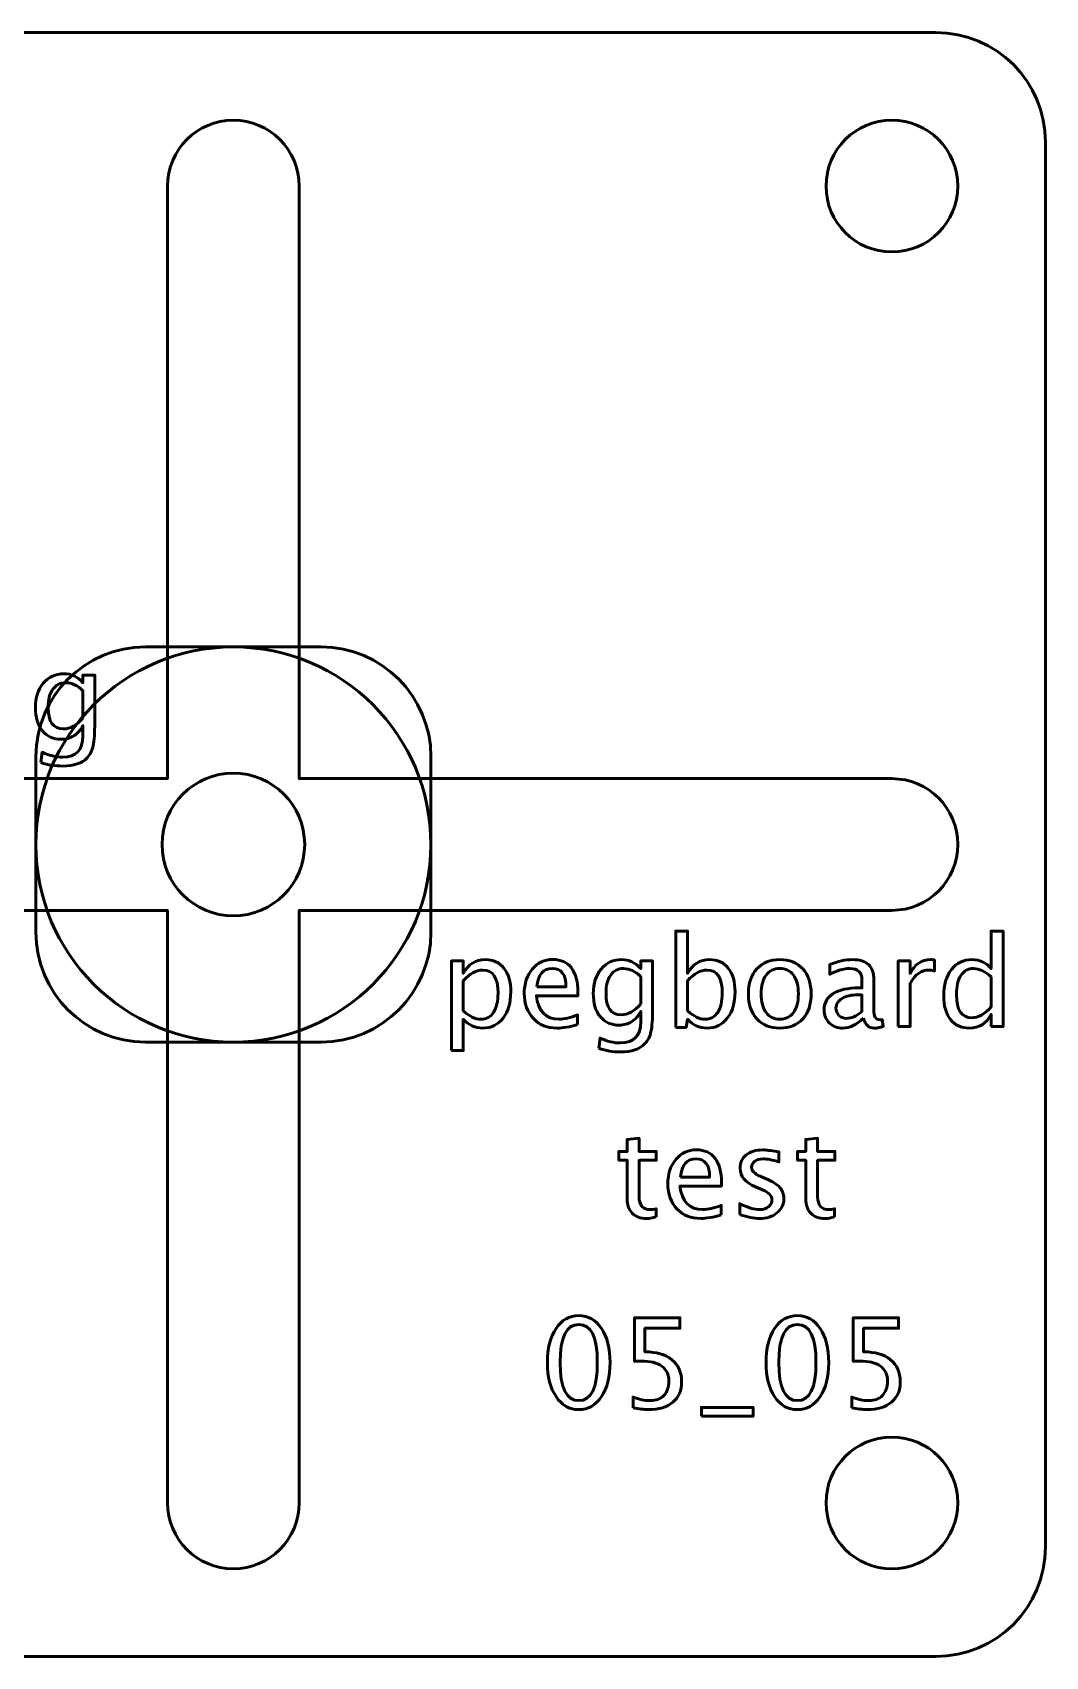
# Model space of a CAD drawing. Header units: centimetres. Extents: x -3.7 to 3.7, y -3.7 to 3.7.
# Drawn here: x -0.92 to 3.7, y -3.7 to 3.7 of the extents above; entities that cross this region are included whole.
import ezdxf

# ---------------------------------------------------------------- set-up
doc = ezdxf.new("R2010")
doc.units = ezdxf.units.CM
doc.header["$MEASUREMENT"] = 0
doc.layers.add('Layer 1', color=7, linetype='Continuous')

msp = doc.modelspace()

# ---------------------------------------------------------------- linework, layer by layer
at = {"layer": 'Layer 1', "lineweight": 53}
for centre in [(3.00001, 2.99999), (3.00001, -3.00001)]:
    msp.add_ellipse(centre, major_axis=(0, 0.30001), ratio=1, dxfattribs=at)
at = {"layer": 'Layer 1', "color": 4, "lineweight": 53}
for centre, major_axis in [((0.00003, -0.00001), (0, 0.90001)), ((0.00003, -0.00001), (0, 0.90001)), ((0.00002, 0), (0, 0.325))]:
    msp.add_ellipse(centre, major_axis=major_axis, ratio=1, dxfattribs=at)
at = {"layer": 'Layer 1', "lineweight": 53}
for points, knots in [([(-3.7, -3.2), (-3.7, -3.2), (-3.7, 3.2), (-3.7, 3.2), (-3.7, 3.2), (-3.7, 3.47614), (-3.47614, 3.7), (-3.2, 3.7), (-3.2, 3.7), (-3.2, 3.7), (3.2, 3.7), (3.2, 3.7), (3.2, 3.7), (3.47614, 3.7), (3.7, 3.47614), (3.7, 3.2), (3.7, 3.2), (3.7, 3.2), (3.7, -3.2), (3.7, -3.2), (3.7, -3.2), (3.7, -3.47614), (3.47614, -3.7), (3.2, -3.7), (3.2, -3.7), (3.2, -3.7), (-3.2, -3.7), (-3.2, -3.7), (-3.2, -3.7), (-3.47614, -3.7), (-3.7, -3.47614), (-3.7, -3.2)], [0, 0, 0, 0, 0.1111111, 0.1111111, 0.1111111, 0.1111111, 0.2222222, 0.2222222, 0.2222222, 0.2222222, 0.3333333, 0.3333333, 0.3333333, 0.3333333, 0.4444444, 0.4444444, 0.4444444, 0.4444444, 0.5555556, 0.5555556, 0.5555556, 0.5555556, 0.6666667, 0.6666667, 0.6666667, 0.6666667, 0.7777778, 0.7777778, 0.7777778, 0.7777778, 1, 1, 1, 1]), ([(-0.3, -3), (-0.3, -3), (-0.3, -0.3), (-0.3, -0.3), (-0.3, -0.3), (-0.3, -0.3), (-3, -0.3), (-3, -0.3), (-3, -0.3), (-3.16569, -0.3), (-3.3, -0.16569), (-3.3, 0), (-3.3, 0), (-3.3, 0.16569), (-3.16569, 0.3), (-3, 0.3), (-3, 0.3), (-3, 0.3), (-0.3, 0.3), (-0.3, 0.3), (-0.3, 0.3), (-0.3, 0.3), (-0.3, 3), (-0.3, 3), (-0.3, 3), (-0.3, 3.16569), (-0.16569, 3.3), (0, 3.3), (0, 3.3), (0.16569, 3.3), (0.3, 3.16569), (0.3, 3), (0.3, 3), (0.3, 3), (0.3, 0.3), (0.3, 0.3), (0.3, 0.3), (0.3, 0.3), (3, 0.3), (3, 0.3), (3, 0.3), (3.16569, 0.3), (3.3, 0.16569), (3.3, 0), (3.3, 0), (3.3, -0.16569), (3.16569, -0.3), (3, -0.3), (3, -0.3), (3, -0.3), (0.3, -0.3), (0.3, -0.3), (0.3, -0.3), (0.3, -0.3), (0.3, -3), (0.3, -3), (0.3, -3), (0.3, -3.16569), (0.16569, -3.3), (0, -3.3), (0, -3.3), (-0.16569, -3.3), (-0.3, -3.16569), (-0.3, -3)], [0, 0, 0, 0, 0.0588235, 0.0588235, 0.0588235, 0.0588235, 0.1176471, 0.1176471, 0.1176471, 0.1176471, 0.1764706, 0.1764706, 0.1764706, 0.1764706, 0.2352941, 0.2352941, 0.2352941, 0.2352941, 0.2941176, 0.2941176, 0.2941176, 0.2941176, 0.3529412, 0.3529412, 0.3529412, 0.3529412, 0.4117647, 0.4117647, 0.4117647, 0.4117647, 0.4705882, 0.4705882, 0.4705882, 0.4705882, 0.5294118, 0.5294118, 0.5294118, 0.5294118, 0.5882353, 0.5882353, 0.5882353, 0.5882353, 0.6470588, 0.6470588, 0.6470588, 0.6470588, 0.7058824, 0.7058824, 0.7058824, 0.7058824, 0.7647059, 0.7647059, 0.7647059, 0.7647059, 0.8235294, 0.8235294, 0.8235294, 0.8235294, 0.8823529, 0.8823529, 0.8823529, 0.8823529, 1, 1, 1, 1]), ([(-0.9, -0.4), (-0.9, -0.4), (-0.9, 0.4), (-0.9, 0.4), (-0.9, 0.4), (-0.9, 0.67614), (-0.67614, 0.9), (-0.4, 0.9), (-0.4, 0.9), (-0.4, 0.9), (0.4, 0.9), (0.4, 0.9), (0.4, 0.9), (0.67614, 0.9), (0.9, 0.67614), (0.9, 0.4), (0.9, 0.4), (0.9, 0.4), (0.9, -0.4), (0.9, -0.4), (0.9, -0.4), (0.9, -0.67614), (0.67614, -0.9), (0.4, -0.9), (0.4, -0.9), (0.4, -0.9), (-0.4, -0.9), (-0.4, -0.9), (-0.4, -0.9), (-0.67614, -0.9), (-0.9, -0.67614), (-0.9, -0.4)], [0, 0, 0, 0, 0.1111111, 0.1111111, 0.1111111, 0.1111111, 0.2222222, 0.2222222, 0.2222222, 0.2222222, 0.3333333, 0.3333333, 0.3333333, 0.3333333, 0.4444444, 0.4444444, 0.4444444, 0.4444444, 0.5555556, 0.5555556, 0.5555556, 0.5555556, 0.6666667, 0.6666667, 0.6666667, 0.6666667, 0.7777778, 0.7777778, 0.7777778, 0.7777778, 1, 1, 1, 1])]:
    msp.add_open_spline(points, degree=3, knots=knots, dxfattribs=at)
at = {"layer": 'Layer 1', "color": 5, "lineweight": 53}
for points, knots in [([(-0.87699, 0.37329), (-0.87699, 0.37329), (-0.8706, 0.42014), (-0.8706, 0.42014), (-0.8706, 0.42014), (-0.83918, 0.40546), (-0.80804, 0.39812), (-0.77728, 0.39812), (-0.77728, 0.39812), (-0.71622, 0.39812), (-0.68565, 0.43049), (-0.68565, 0.49511), (-0.68565, 0.49511), (-0.68565, 0.49511), (-0.68565, 0.54215), (-0.68565, 0.54215), (-0.68565, 0.54215), (-0.69506, 0.5223), (-0.70842, 0.50697), (-0.72582, 0.49596), (-0.72582, 0.49596), (-0.74322, 0.48495), (-0.7626, 0.4794), (-0.78396, 0.4794), (-0.78396, 0.4794), (-0.82017, 0.4794), (-0.84887, 0.49239), (-0.87003, 0.51835), (-0.87003, 0.51835), (-0.8912, 0.54431), (-0.90183, 0.5795), (-0.90183, 0.6239), (-0.90183, 0.6239), (-0.90183, 0.66934), (-0.88979, 0.7064), (-0.86571, 0.73509), (-0.86571, 0.73509), (-0.84153, 0.76369), (-0.81039, 0.77799), (-0.7721, 0.77799), (-0.7721, 0.77799), (-0.73861, 0.77799), (-0.70973, 0.76445), (-0.68565, 0.73726), (-0.68565, 0.73726), (-0.68565, 0.73726), (-0.68565, 0.77178), (-0.68565, 0.77178), (-0.68565, 0.77178), (-0.68565, 0.77178), (-0.63146, 0.77178), (-0.63146, 0.77178), (-0.63146, 0.77178), (-0.63146, 0.77178), (-0.63146, 0.55429), (-0.63146, 0.55429), (-0.63146, 0.55429), (-0.63146, 0.50753), (-0.63391, 0.47291), (-0.6388, 0.45043), (-0.6388, 0.45043), (-0.6436, 0.42795), (-0.65282, 0.40951), (-0.66618, 0.39521), (-0.66618, 0.39521), (-0.68988, 0.37009), (-0.72695, 0.35748), (-0.77728, 0.35748), (-0.77728, 0.35748), (-0.8118, 0.35748), (-0.84501, 0.36275), (-0.87699, 0.37329)], [0, 0, 0, 0, 0.0526316, 0.0526316, 0.0526316, 0.0526316, 0.1052632, 0.1052632, 0.1052632, 0.1052632, 0.1578947, 0.1578947, 0.1578947, 0.1578947, 0.2105263, 0.2105263, 0.2105263, 0.2105263, 0.2631579, 0.2631579, 0.2631579, 0.2631579, 0.3157895, 0.3157895, 0.3157895, 0.3157895, 0.3684211, 0.3684211, 0.3684211, 0.3684211, 0.4210526, 0.4210526, 0.4210526, 0.4210526, 0.4736842, 0.4736842, 0.4736842, 0.4736842, 0.5263158, 0.5263158, 0.5263158, 0.5263158, 0.5789474, 0.5789474, 0.5789474, 0.5789474, 0.6315789, 0.6315789, 0.6315789, 0.6315789, 0.6842105, 0.6842105, 0.6842105, 0.6842105, 0.7368421, 0.7368421, 0.7368421, 0.7368421, 0.7894737, 0.7894737, 0.7894737, 0.7894737, 0.8421053, 0.8421053, 0.8421053, 0.8421053, 0.8947368, 0.8947368, 0.8947368, 0.8947368, 1, 1, 1, 1]), ([(-0.68565, 0.57611), (-0.68565, 0.57611), (-0.68565, 0.70019), (-0.68565, 0.70019), (-0.68565, 0.70019), (-0.70954, 0.72493), (-0.7356, 0.73735), (-0.76373, 0.73735), (-0.76373, 0.73735), (-0.78875, 0.73735), (-0.80832, 0.72738), (-0.82243, 0.70734), (-0.82243, 0.70734), (-0.83664, 0.6874), (-0.84369, 0.65965), (-0.84369, 0.62428), (-0.84369, 0.62428), (-0.84369, 0.55927), (-0.82064, 0.52682), (-0.77445, 0.52682), (-0.77445, 0.52682), (-0.74303, 0.52682), (-0.7134, 0.54328), (-0.68565, 0.57611)], [0, 0, 0, 0, 0.1428571, 0.1428571, 0.1428571, 0.1428571, 0.2857143, 0.2857143, 0.2857143, 0.2857143, 0.4285714, 0.4285714, 0.4285714, 0.4285714, 0.5714286, 0.5714286, 0.5714286, 0.5714286, 0.7142857, 0.7142857, 0.7142857, 0.7142857, 1, 1, 1, 1]), ([(2.0152, -0.83331), (2.0152, -0.83331), (2.0152, -0.39474), (2.0152, -0.39474), (2.0152, -0.39474), (2.0152, -0.39474), (2.06938, -0.39474), (2.06938, -0.39474), (2.06938, -0.39474), (2.06938, -0.39474), (2.06938, -0.5873), (2.06938, -0.5873), (2.06938, -0.5873), (2.09158, -0.54544), (2.12498, -0.52456), (2.16948, -0.52456), (2.16948, -0.52456), (2.20551, -0.52456), (2.23382, -0.53763), (2.25452, -0.56388), (2.25452, -0.56388), (2.27521, -0.59013), (2.28556, -0.62597), (2.28556, -0.67141), (2.28556, -0.67141), (2.28556, -0.72089), (2.2738, -0.76087), (2.25038, -0.79116), (2.25038, -0.79116), (2.22696, -0.82155), (2.1961, -0.83669), (2.15791, -0.83669), (2.15791, -0.83669), (2.12244, -0.83669), (2.0929, -0.82315), (2.06938, -0.79596), (2.06938, -0.79596), (2.06938, -0.79596), (2.0628, -0.83331), (2.0628, -0.83331), (2.0628, -0.83331), (2.0628, -0.83331), (2.0152, -0.83331), (2.0152, -0.83331)], [0, 0, 0, 0, 0.0833333, 0.0833333, 0.0833333, 0.0833333, 0.1666667, 0.1666667, 0.1666667, 0.1666667, 0.25, 0.25, 0.25, 0.25, 0.3333333, 0.3333333, 0.3333333, 0.3333333, 0.4166667, 0.4166667, 0.4166667, 0.4166667, 0.5, 0.5, 0.5, 0.5, 0.5833333, 0.5833333, 0.5833333, 0.5833333, 0.6666667, 0.6666667, 0.6666667, 0.6666667, 0.75, 0.75, 0.75, 0.75, 0.8333333, 0.8333333, 0.8333333, 0.8333333, 1, 1, 1, 1]), ([(3.45225, -0.82992), (3.45225, -0.82992), (3.45225, -0.77376), (3.45225, -0.77376), (3.45225, -0.77376), (3.43014, -0.81571), (3.39684, -0.83669), (3.35234, -0.83669), (3.35234, -0.83669), (3.31622, -0.83669), (3.28781, -0.82362), (3.26711, -0.79737), (3.26711, -0.79737), (3.24642, -0.77112), (3.23607, -0.73528), (3.23607, -0.68984), (3.23607, -0.68984), (3.23607, -0.64017), (3.24783, -0.60019), (3.27125, -0.5699), (3.27125, -0.5699), (3.29477, -0.5397), (3.32563, -0.52456), (3.36392, -0.52456), (3.36392, -0.52456), (3.39938, -0.52456), (3.42892, -0.5381), (3.45225, -0.56529), (3.45225, -0.56529), (3.45225, -0.56529), (3.45225, -0.39474), (3.45225, -0.39474), (3.45225, -0.39474), (3.45225, -0.39474), (3.50644, -0.39474), (3.50644, -0.39474), (3.50644, -0.39474), (3.50644, -0.39474), (3.50644, -0.82992), (3.50644, -0.82992), (3.50644, -0.82992), (3.50644, -0.82992), (3.45225, -0.82992), (3.45225, -0.82992)], [0, 0, 0, 0, 0.0833333, 0.0833333, 0.0833333, 0.0833333, 0.1666667, 0.1666667, 0.1666667, 0.1666667, 0.25, 0.25, 0.25, 0.25, 0.3333333, 0.3333333, 0.3333333, 0.3333333, 0.4166667, 0.4166667, 0.4166667, 0.4166667, 0.5, 0.5, 0.5, 0.5, 0.5833333, 0.5833333, 0.5833333, 0.5833333, 0.6666667, 0.6666667, 0.6666667, 0.6666667, 0.75, 0.75, 0.75, 0.75, 0.8333333, 0.8333333, 0.8333333, 0.8333333, 1, 1, 1, 1]), ([(0.99356, -0.93886), (0.99356, -0.93886), (0.99356, -0.53077), (0.99356, -0.53077), (0.99356, -0.53077), (0.99356, -0.53077), (1.04774, -0.53077), (1.04774, -0.53077), (1.04774, -0.53077), (1.04774, -0.53077), (1.04774, -0.5873), (1.04774, -0.5873), (1.04774, -0.5873), (1.06994, -0.54544), (1.10334, -0.52456), (1.14784, -0.52456), (1.14784, -0.52456), (1.18387, -0.52456), (1.21218, -0.53763), (1.23288, -0.56388), (1.23288, -0.56388), (1.25357, -0.59013), (1.26392, -0.62597), (1.26392, -0.67141), (1.26392, -0.67141), (1.26392, -0.72089), (1.25216, -0.76087), (1.22874, -0.79116), (1.22874, -0.79116), (1.20532, -0.82155), (1.17446, -0.83669), (1.13627, -0.83669), (1.13627, -0.83669), (1.1008, -0.83669), (1.07126, -0.82315), (1.04774, -0.79596), (1.04774, -0.79596), (1.04774, -0.79596), (1.04774, -0.93886), (1.04774, -0.93886), (1.04774, -0.93886), (1.04774, -0.93886), (0.99356, -0.93886), (0.99356, -0.93886)], [0, 0, 0, 0, 0.0833333, 0.0833333, 0.0833333, 0.0833333, 0.1666667, 0.1666667, 0.1666667, 0.1666667, 0.25, 0.25, 0.25, 0.25, 0.3333333, 0.3333333, 0.3333333, 0.3333333, 0.4166667, 0.4166667, 0.4166667, 0.4166667, 0.5, 0.5, 0.5, 0.5, 0.5833333, 0.5833333, 0.5833333, 0.5833333, 0.6666667, 0.6666667, 0.6666667, 0.6666667, 0.75, 0.75, 0.75, 0.75, 0.8333333, 0.8333333, 0.8333333, 0.8333333, 1, 1, 1, 1]), ([(1.04774, -0.75861), (1.07568, -0.78354), (1.10231, -0.79605), (1.12761, -0.79605), (1.12761, -0.79605), (1.15254, -0.79605), (1.17183, -0.78561), (1.18537, -0.76482), (1.18537, -0.76482), (1.19901, -0.74403), (1.20579, -0.71477), (1.20579, -0.67696), (1.20579, -0.67696), (1.20579, -0.60697), (1.18264, -0.57197), (1.13636, -0.57197), (1.13636, -0.57197), (1.10607, -0.57197), (1.07653, -0.58834), (1.04774, -0.62117), (1.04774, -0.62117), (1.04774, -0.62117), (1.04774, -0.75861), (1.04774, -0.75861)], [0, 0, 0, 0, 0.1428571, 0.1428571, 0.1428571, 0.1428571, 0.2857143, 0.2857143, 0.2857143, 0.2857143, 0.4285714, 0.4285714, 0.4285714, 0.4285714, 0.5714286, 0.5714286, 0.5714286, 0.5714286, 0.7142857, 0.7142857, 0.7142857, 0.7142857, 1, 1, 1, 1]), ([(1.56834, -0.82032), (1.53194, -0.83124), (1.5008, -0.83669), (1.47483, -0.83669), (1.47483, -0.83669), (1.43053, -0.83669), (1.3945, -0.82202), (1.36674, -0.79276), (1.36674, -0.79276), (1.33899, -0.7635), (1.32507, -0.72559), (1.32507, -0.67893), (1.32507, -0.67893), (1.32507, -0.63368), (1.3373, -0.59652), (1.36185, -0.56746), (1.36185, -0.56746), (1.38641, -0.53848), (1.41783, -0.52399), (1.45611, -0.52399), (1.45611, -0.52399), (1.49233, -0.52399), (1.52037, -0.53688), (1.54012, -0.56266), (1.54012, -0.56266), (1.55988, -0.58843), (1.56975, -0.62493), (1.56975, -0.67225), (1.56975, -0.67225), (1.56975, -0.67225), (1.56947, -0.68881), (1.56947, -0.68881), (1.56947, -0.68881), (1.56947, -0.68881), (1.38038, -0.68881), (1.38038, -0.68881), (1.38038, -0.68881), (1.38829, -0.76031), (1.42319, -0.79605), (1.48499, -0.79605), (1.48499, -0.79605), (1.50767, -0.79605), (1.53542, -0.78966), (1.56834, -0.77686), (1.56834, -0.77686), (1.56834, -0.77686), (1.56834, -0.82032), (1.56834, -0.82032)], [0, 0, 0, 0, 0.0769231, 0.0769231, 0.0769231, 0.0769231, 0.1538462, 0.1538462, 0.1538462, 0.1538462, 0.2307692, 0.2307692, 0.2307692, 0.2307692, 0.3076923, 0.3076923, 0.3076923, 0.3076923, 0.3846154, 0.3846154, 0.3846154, 0.3846154, 0.4615385, 0.4615385, 0.4615385, 0.4615385, 0.5384615, 0.5384615, 0.5384615, 0.5384615, 0.6153846, 0.6153846, 0.6153846, 0.6153846, 0.6923077, 0.6923077, 0.6923077, 0.6923077, 0.7692308, 0.7692308, 0.7692308, 0.7692308, 0.8461538, 0.8461538, 0.8461538, 0.8461538, 1, 1, 1, 1]), ([(1.38321, -0.64817), (1.38321, -0.64817), (1.51529, -0.64817), (1.51529, -0.64817), (1.51529, -0.64817), (1.51529, -0.59248), (1.4945, -0.56463), (1.45301, -0.56463), (1.45301, -0.56463), (1.41124, -0.56463), (1.388, -0.59248), (1.38321, -0.64817)], [0, 0, 0, 0, 0.25, 0.25, 0.25, 0.25, 0.5, 0.5, 0.5, 0.5, 1, 1, 1, 1]), ([(1.6644, -0.92926), (1.6644, -0.92926), (1.67079, -0.88241), (1.67079, -0.88241), (1.67079, -0.88241), (1.70221, -0.89709), (1.73335, -0.90443), (1.76411, -0.90443), (1.76411, -0.90443), (1.82517, -0.90443), (1.85574, -0.87206), (1.85574, -0.80744), (1.85574, -0.80744), (1.85574, -0.80744), (1.85574, -0.7604), (1.85574, -0.7604), (1.85574, -0.7604), (1.84633, -0.78025), (1.83297, -0.79558), (1.81557, -0.80659), (1.81557, -0.80659), (1.79817, -0.8176), (1.77879, -0.82315), (1.75743, -0.82315), (1.75743, -0.82315), (1.72122, -0.82315), (1.69252, -0.81016), (1.67136, -0.7842), (1.67136, -0.7842), (1.65019, -0.75824), (1.63956, -0.72305), (1.63956, -0.67865), (1.63956, -0.67865), (1.63956, -0.63321), (1.6516, -0.59615), (1.67568, -0.56746), (1.67568, -0.56746), (1.69986, -0.53886), (1.731, -0.52456), (1.76929, -0.52456), (1.76929, -0.52456), (1.80278, -0.52456), (1.83166, -0.5381), (1.85574, -0.56529), (1.85574, -0.56529), (1.85574, -0.56529), (1.85574, -0.53077), (1.85574, -0.53077), (1.85574, -0.53077), (1.85574, -0.53077), (1.90993, -0.53077), (1.90993, -0.53077), (1.90993, -0.53077), (1.90993, -0.53077), (1.90993, -0.74826), (1.90993, -0.74826), (1.90993, -0.74826), (1.90993, -0.79502), (1.90748, -0.82964), (1.90259, -0.85212), (1.90259, -0.85212), (1.89779, -0.8746), (1.88857, -0.89304), (1.87521, -0.90734), (1.87521, -0.90734), (1.85151, -0.93246), (1.81444, -0.94507), (1.76411, -0.94507), (1.76411, -0.94507), (1.72959, -0.94507), (1.69638, -0.9398), (1.6644, -0.92926)], [0, 0, 0, 0, 0.0526316, 0.0526316, 0.0526316, 0.0526316, 0.1052632, 0.1052632, 0.1052632, 0.1052632, 0.1578947, 0.1578947, 0.1578947, 0.1578947, 0.2105263, 0.2105263, 0.2105263, 0.2105263, 0.2631579, 0.2631579, 0.2631579, 0.2631579, 0.3157895, 0.3157895, 0.3157895, 0.3157895, 0.3684211, 0.3684211, 0.3684211, 0.3684211, 0.4210526, 0.4210526, 0.4210526, 0.4210526, 0.4736842, 0.4736842, 0.4736842, 0.4736842, 0.5263158, 0.5263158, 0.5263158, 0.5263158, 0.5789474, 0.5789474, 0.5789474, 0.5789474, 0.6315789, 0.6315789, 0.6315789, 0.6315789, 0.6842105, 0.6842105, 0.6842105, 0.6842105, 0.7368421, 0.7368421, 0.7368421, 0.7368421, 0.7894737, 0.7894737, 0.7894737, 0.7894737, 0.8421053, 0.8421053, 0.8421053, 0.8421053, 0.8947368, 0.8947368, 0.8947368, 0.8947368, 1, 1, 1, 1]), ([(1.85574, -0.72644), (1.85574, -0.72644), (1.85574, -0.60236), (1.85574, -0.60236), (1.85574, -0.60236), (1.83185, -0.57762), (1.80579, -0.5652), (1.77766, -0.5652), (1.77766, -0.5652), (1.75264, -0.5652), (1.73307, -0.57517), (1.71896, -0.59521), (1.71896, -0.59521), (1.70475, -0.61515), (1.6977, -0.6429), (1.6977, -0.67827), (1.6977, -0.67827), (1.6977, -0.74328), (1.72075, -0.77573), (1.76694, -0.77573), (1.76694, -0.77573), (1.79836, -0.77573), (1.82799, -0.75927), (1.85574, -0.72644)], [0, 0, 0, 0, 0.1428571, 0.1428571, 0.1428571, 0.1428571, 0.2857143, 0.2857143, 0.2857143, 0.2857143, 0.4285714, 0.4285714, 0.4285714, 0.4285714, 0.5714286, 0.5714286, 0.5714286, 0.5714286, 0.7142857, 0.7142857, 0.7142857, 0.7142857, 1, 1, 1, 1]), ([(2.06938, -0.75861), (2.09732, -0.78354), (2.12395, -0.79605), (2.14925, -0.79605), (2.14925, -0.79605), (2.17418, -0.79605), (2.19347, -0.78561), (2.20701, -0.76482), (2.20701, -0.76482), (2.22065, -0.74403), (2.22743, -0.71477), (2.22743, -0.67696), (2.22743, -0.67696), (2.22743, -0.60697), (2.20428, -0.57197), (2.158, -0.57197), (2.158, -0.57197), (2.12771, -0.57197), (2.09817, -0.58834), (2.06938, -0.62117), (2.06938, -0.62117), (2.06938, -0.62117), (2.06938, -0.75861), (2.06938, -0.75861)], [0, 0, 0, 0, 0.1428571, 0.1428571, 0.1428571, 0.1428571, 0.2857143, 0.2857143, 0.2857143, 0.2857143, 0.4285714, 0.4285714, 0.4285714, 0.4285714, 0.5714286, 0.5714286, 0.5714286, 0.5714286, 0.7142857, 0.7142857, 0.7142857, 0.7142857, 1, 1, 1, 1]), ([(2.48951, -0.83669), (2.44558, -0.83669), (2.41077, -0.82268), (2.38519, -0.79464), (2.38519, -0.79464), (2.3595, -0.76661), (2.34671, -0.72851), (2.34671, -0.68044), (2.34671, -0.68044), (2.34671, -0.63246), (2.3595, -0.59445), (2.38519, -0.56651), (2.38519, -0.56651), (2.41077, -0.53857), (2.44558, -0.52456), (2.48951, -0.52456), (2.48951, -0.52456), (2.53345, -0.52456), (2.56825, -0.53857), (2.59384, -0.56651), (2.59384, -0.56651), (2.61952, -0.59445), (2.63232, -0.63246), (2.63232, -0.68044), (2.63232, -0.68044), (2.63232, -0.72851), (2.61952, -0.76661), (2.59384, -0.79464), (2.59384, -0.79464), (2.56825, -0.82268), (2.53345, -0.83669), (2.48951, -0.83669)], [0, 0, 0, 0, 0.1111111, 0.1111111, 0.1111111, 0.1111111, 0.2222222, 0.2222222, 0.2222222, 0.2222222, 0.3333333, 0.3333333, 0.3333333, 0.3333333, 0.4444444, 0.4444444, 0.4444444, 0.4444444, 0.5555556, 0.5555556, 0.5555556, 0.5555556, 0.6666667, 0.6666667, 0.6666667, 0.6666667, 0.7777778, 0.7777778, 0.7777778, 0.7777778, 1, 1, 1, 1]), ([(2.48942, -0.79605), (2.51623, -0.79605), (2.53711, -0.78599), (2.55198, -0.76576), (2.55198, -0.76576), (2.56675, -0.74563), (2.57418, -0.71713), (2.57418, -0.68044), (2.57418, -0.68044), (2.57418, -0.64384), (2.56675, -0.61543), (2.55198, -0.5953), (2.55198, -0.5953), (2.53711, -0.57526), (2.51623, -0.5652), (2.48942, -0.5652), (2.48942, -0.5652), (2.46251, -0.5652), (2.44163, -0.57526), (2.42695, -0.5953), (2.42695, -0.5953), (2.41218, -0.61543), (2.40485, -0.64384), (2.40485, -0.68044), (2.40485, -0.68044), (2.40485, -0.71713), (2.41218, -0.74563), (2.42695, -0.76576), (2.42695, -0.76576), (2.44163, -0.78599), (2.46251, -0.79605), (2.48942, -0.79605)], [0, 0, 0, 0, 0.1111111, 0.1111111, 0.1111111, 0.1111111, 0.2222222, 0.2222222, 0.2222222, 0.2222222, 0.3333333, 0.3333333, 0.3333333, 0.3333333, 0.4444444, 0.4444444, 0.4444444, 0.4444444, 0.5555556, 0.5555556, 0.5555556, 0.5555556, 0.6666667, 0.6666667, 0.6666667, 0.6666667, 0.7777778, 0.7777778, 0.7777778, 0.7777778, 1, 1, 1, 1]), ([(2.87135, -0.79182), (2.8388, -0.82174), (2.80748, -0.83669), (2.77737, -0.83669), (2.77737, -0.83669), (2.75263, -0.83669), (2.73203, -0.82898), (2.71576, -0.81346), (2.71576, -0.81346), (2.69939, -0.79794), (2.6912, -0.77837), (2.6912, -0.75476), (2.6912, -0.75476), (2.6912, -0.72211), (2.70494, -0.69699), (2.73241, -0.6795), (2.73241, -0.6795), (2.75988, -0.662), (2.79929, -0.65325), (2.85066, -0.65325), (2.85066, -0.65325), (2.85066, -0.65325), (2.86336, -0.65325), (2.86336, -0.65325), (2.86336, -0.65325), (2.86336, -0.65325), (2.86336, -0.61722), (2.86336, -0.61722), (2.86336, -0.61722), (2.86336, -0.58251), (2.84529, -0.5652), (2.80908, -0.5652), (2.80908, -0.5652), (2.78104, -0.5652), (2.75037, -0.57404), (2.71717, -0.59173), (2.71717, -0.59173), (2.71717, -0.59173), (2.71717, -0.54714), (2.71717, -0.54714), (2.71717, -0.54714), (2.75367, -0.53208), (2.7881, -0.52456), (2.82036, -0.52456), (2.82036, -0.52456), (2.85357, -0.52456), (2.87813, -0.53208), (2.89384, -0.54723), (2.89384, -0.54723), (2.90964, -0.56238), (2.91754, -0.58571), (2.91754, -0.61722), (2.91754, -0.61722), (2.91754, -0.61722), (2.91754, -0.7524), (2.91754, -0.7524), (2.91754, -0.7524), (2.91754, -0.78335), (2.92704, -0.79888), (2.94614, -0.79888), (2.94614, -0.79888), (2.94849, -0.79888), (2.95197, -0.7985), (2.95658, -0.79775), (2.95658, -0.79775), (2.95658, -0.79775), (2.96044, -0.82785), (2.96044, -0.82785), (2.96044, -0.82785), (2.94812, -0.83378), (2.93457, -0.83669), (2.91971, -0.83669), (2.91971, -0.83669), (2.8944, -0.83669), (2.87831, -0.82174), (2.87135, -0.79182)], [0, 0, 0, 0, 0.05, 0.05, 0.05, 0.05, 0.1, 0.1, 0.1, 0.1, 0.15, 0.15, 0.15, 0.15, 0.2, 0.2, 0.2, 0.2, 0.25, 0.25, 0.25, 0.25, 0.3, 0.3, 0.3, 0.3, 0.35, 0.35, 0.35, 0.35, 0.4, 0.4, 0.4, 0.4, 0.45, 0.45, 0.45, 0.45, 0.5, 0.5, 0.5, 0.5, 0.55, 0.55, 0.55, 0.55, 0.6, 0.6, 0.6, 0.6, 0.65, 0.65, 0.65, 0.65, 0.7, 0.7, 0.7, 0.7, 0.75, 0.75, 0.75, 0.75, 0.8, 0.8, 0.8, 0.8, 0.85, 0.85, 0.85, 0.85, 0.9, 0.9, 0.9, 0.9, 1, 1, 1, 1]), ([(3.02883, -0.82992), (3.02883, -0.82992), (3.02883, -0.53077), (3.02883, -0.53077), (3.02883, -0.53077), (3.02883, -0.53077), (3.08301, -0.53077), (3.08301, -0.53077), (3.08301, -0.53077), (3.08301, -0.53077), (3.08301, -0.5873), (3.08301, -0.5873), (3.08301, -0.5873), (3.10456, -0.54544), (3.13579, -0.52456), (3.1768, -0.52456), (3.1768, -0.52456), (3.18235, -0.52456), (3.18819, -0.52503), (3.19421, -0.52597), (3.19421, -0.52597), (3.19421, -0.52597), (3.19421, -0.57667), (3.19421, -0.57667), (3.19421, -0.57667), (3.1848, -0.57357), (3.17652, -0.57197), (3.16937, -0.57197), (3.16937, -0.57197), (3.13494, -0.57197), (3.10615, -0.59229), (3.08301, -0.63302), (3.08301, -0.63302), (3.08301, -0.63302), (3.08301, -0.82992), (3.08301, -0.82992), (3.08301, -0.82992), (3.08301, -0.82992), (3.02883, -0.82992), (3.02883, -0.82992)], [0, 0, 0, 0, 0.0909091, 0.0909091, 0.0909091, 0.0909091, 0.1818182, 0.1818182, 0.1818182, 0.1818182, 0.2727273, 0.2727273, 0.2727273, 0.2727273, 0.3636364, 0.3636364, 0.3636364, 0.3636364, 0.4545455, 0.4545455, 0.4545455, 0.4545455, 0.5454545, 0.5454545, 0.5454545, 0.5454545, 0.6363636, 0.6363636, 0.6363636, 0.6363636, 0.7272727, 0.7272727, 0.7272727, 0.7272727, 0.8181818, 0.8181818, 0.8181818, 0.8181818, 1, 1, 1, 1]), ([(3.45225, -0.60236), (3.42412, -0.57762), (3.3975, -0.5652), (3.37229, -0.5652), (3.37229, -0.5652), (3.34745, -0.5652), (3.32826, -0.57555), (3.31462, -0.59634), (3.31462, -0.59634), (3.30098, -0.61703), (3.29421, -0.64638), (3.29421, -0.68439), (3.29421, -0.68439), (3.29421, -0.75429), (3.31735, -0.78928), (3.36373, -0.78928), (3.36373, -0.78928), (3.39383, -0.78928), (3.42337, -0.77282), (3.45225, -0.73999), (3.45225, -0.73999), (3.45225, -0.73999), (3.45225, -0.60236), (3.45225, -0.60236)], [0, 0, 0, 0, 0.1428571, 0.1428571, 0.1428571, 0.1428571, 0.2857143, 0.2857143, 0.2857143, 0.2857143, 0.4285714, 0.4285714, 0.4285714, 0.4285714, 0.5714286, 0.5714286, 0.5714286, 0.5714286, 0.7142857, 0.7142857, 0.7142857, 0.7142857, 1, 1, 1, 1]), ([(2.86336, -0.76228), (2.86336, -0.76228), (2.86336, -0.68542), (2.86336, -0.68542), (2.86336, -0.68542), (2.86336, -0.68542), (2.84595, -0.68486), (2.84595, -0.68486), (2.84595, -0.68486), (2.81585, -0.68486), (2.79158, -0.69041), (2.77305, -0.70151), (2.77305, -0.70151), (2.75461, -0.7127), (2.74539, -0.72747), (2.74539, -0.74591), (2.74539, -0.74591), (2.74539, -0.7588), (2.75, -0.76971), (2.75912, -0.77865), (2.75912, -0.77865), (2.76834, -0.78759), (2.77954, -0.7921), (2.7928, -0.7921), (2.7928, -0.7921), (2.81538, -0.7921), (2.8389, -0.78213), (2.86336, -0.76228)], [0, 0, 0, 0, 0.125, 0.125, 0.125, 0.125, 0.25, 0.25, 0.25, 0.25, 0.375, 0.375, 0.375, 0.375, 0.5, 0.5, 0.5, 0.5, 0.625, 0.625, 0.625, 0.625, 0.75, 0.75, 0.75, 0.75, 1, 1, 1, 1]), ([(1.92582, -1.69718), (1.90907, -1.70179), (1.89449, -1.70404), (1.88217, -1.70404), (1.88217, -1.70404), (1.85451, -1.70404), (1.83297, -1.69614), (1.81754, -1.68034), (1.81754, -1.68034), (1.80202, -1.66453), (1.7943, -1.64261), (1.7943, -1.61449), (1.7943, -1.61449), (1.7943, -1.61449), (1.7943, -1.43876), (1.7943, -1.43876), (1.7943, -1.43876), (1.7943, -1.43876), (1.75686, -1.43876), (1.75686, -1.43876), (1.75686, -1.43876), (1.75686, -1.43876), (1.75686, -1.39812), (1.75686, -1.39812), (1.75686, -1.39812), (1.75686, -1.39812), (1.7943, -1.39812), (1.7943, -1.39812), (1.7943, -1.39812), (1.7943, -1.39812), (1.7943, -1.34402), (1.7943, -1.34402), (1.7943, -1.34402), (1.7943, -1.34402), (1.84849, -1.33885), (1.84849, -1.33885), (1.84849, -1.33885), (1.84849, -1.33885), (1.84849, -1.39812), (1.84849, -1.39812), (1.84849, -1.39812), (1.84849, -1.39812), (1.92695, -1.39812), (1.92695, -1.39812), (1.92695, -1.39812), (1.92695, -1.39812), (1.92695, -1.43876), (1.92695, -1.43876), (1.92695, -1.43876), (1.92695, -1.43876), (1.84849, -1.43876), (1.84849, -1.43876), (1.84849, -1.43876), (1.84849, -1.43876), (1.84849, -1.6047), (1.84849, -1.6047), (1.84849, -1.6047), (1.84849, -1.64384), (1.86552, -1.6634), (1.89948, -1.6634), (1.89948, -1.6634), (1.90672, -1.6634), (1.91547, -1.66218), (1.92582, -1.65983), (1.92582, -1.65983), (1.92582, -1.65983), (1.92582, -1.69718), (1.92582, -1.69718)], [0, 0, 0, 0, 0.0555556, 0.0555556, 0.0555556, 0.0555556, 0.1111111, 0.1111111, 0.1111111, 0.1111111, 0.1666667, 0.1666667, 0.1666667, 0.1666667, 0.2222222, 0.2222222, 0.2222222, 0.2222222, 0.2777778, 0.2777778, 0.2777778, 0.2777778, 0.3333333, 0.3333333, 0.3333333, 0.3333333, 0.3888889, 0.3888889, 0.3888889, 0.3888889, 0.4444444, 0.4444444, 0.4444444, 0.4444444, 0.5, 0.5, 0.5, 0.5, 0.5555556, 0.5555556, 0.5555556, 0.5555556, 0.6111111, 0.6111111, 0.6111111, 0.6111111, 0.6666667, 0.6666667, 0.6666667, 0.6666667, 0.7222222, 0.7222222, 0.7222222, 0.7222222, 0.7777778, 0.7777778, 0.7777778, 0.7777778, 0.8333333, 0.8333333, 0.8333333, 0.8333333, 0.8888889, 0.8888889, 0.8888889, 0.8888889, 1, 1, 1, 1]), ([(2.22271, -1.68767), (2.18631, -1.69859), (2.15517, -1.70404), (2.1292, -1.70404), (2.1292, -1.70404), (2.0849, -1.70404), (2.04887, -1.68937), (2.02111, -1.66011), (2.02111, -1.66011), (1.99336, -1.63085), (1.97944, -1.59294), (1.97944, -1.54628), (1.97944, -1.54628), (1.97944, -1.50103), (1.99167, -1.46387), (2.01622, -1.43481), (2.01622, -1.43481), (2.04078, -1.40583), (2.0722, -1.39134), (2.11048, -1.39134), (2.11048, -1.39134), (2.1467, -1.39134), (2.17474, -1.40423), (2.19449, -1.43001), (2.19449, -1.43001), (2.21425, -1.45578), (2.22412, -1.49228), (2.22412, -1.5396), (2.22412, -1.5396), (2.22412, -1.5396), (2.22384, -1.55616), (2.22384, -1.55616), (2.22384, -1.55616), (2.22384, -1.55616), (2.03475, -1.55616), (2.03475, -1.55616), (2.03475, -1.55616), (2.04266, -1.62766), (2.07756, -1.6634), (2.13936, -1.6634), (2.13936, -1.6634), (2.16204, -1.6634), (2.18979, -1.65701), (2.22271, -1.64421), (2.22271, -1.64421), (2.22271, -1.64421), (2.22271, -1.68767), (2.22271, -1.68767)], [0, 0, 0, 0, 0.0769231, 0.0769231, 0.0769231, 0.0769231, 0.1538462, 0.1538462, 0.1538462, 0.1538462, 0.2307692, 0.2307692, 0.2307692, 0.2307692, 0.3076923, 0.3076923, 0.3076923, 0.3076923, 0.3846154, 0.3846154, 0.3846154, 0.3846154, 0.4615385, 0.4615385, 0.4615385, 0.4615385, 0.5384615, 0.5384615, 0.5384615, 0.5384615, 0.6153846, 0.6153846, 0.6153846, 0.6153846, 0.6923077, 0.6923077, 0.6923077, 0.6923077, 0.7692308, 0.7692308, 0.7692308, 0.7692308, 0.8461538, 0.8461538, 0.8461538, 0.8461538, 1, 1, 1, 1]), ([(2.30691, -1.68655), (2.30691, -1.68655), (2.30691, -1.63687), (2.30691, -1.63687), (2.30691, -1.63687), (2.34238, -1.65456), (2.37314, -1.6634), (2.39939, -1.6634), (2.39939, -1.6634), (2.415, -1.6634), (2.42798, -1.65917), (2.43824, -1.6507), (2.43824, -1.6507), (2.44849, -1.64233), (2.45367, -1.63179), (2.45367, -1.6191), (2.45367, -1.6191), (2.45367, -1.60056), (2.43927, -1.58523), (2.41049, -1.57309), (2.41049, -1.57309), (2.41049, -1.57309), (2.37878, -1.55964), (2.37878, -1.55964), (2.37878, -1.55964), (2.33203, -1.54026), (2.30861, -1.51223), (2.30861, -1.47582), (2.30861, -1.47582), (2.30861, -1.44976), (2.31782, -1.42926), (2.33626, -1.4143), (2.33626, -1.4143), (2.3547, -1.39934), (2.38001, -1.39191), (2.41209, -1.39191), (2.41209, -1.39191), (2.42874, -1.39191), (2.44943, -1.39417), (2.47399, -1.39878), (2.47399, -1.39878), (2.47399, -1.39878), (2.48527, -1.40094), (2.48527, -1.40094), (2.48527, -1.40094), (2.48527, -1.40094), (2.48527, -1.44609), (2.48527, -1.44609), (2.48527, -1.44609), (2.45508, -1.43706), (2.43099, -1.43255), (2.41303, -1.43255), (2.41303, -1.43255), (2.39722, -1.43255), (2.38471, -1.43603), (2.37521, -1.4429), (2.37521, -1.4429), (2.3658, -1.44976), (2.3611, -1.45898), (2.3611, -1.47055), (2.3611, -1.47055), (2.3611, -1.48683), (2.37427, -1.50066), (2.4007, -1.51185), (2.4007, -1.51185), (2.4007, -1.51185), (2.42676, -1.52286), (2.42676, -1.52286), (2.42676, -1.52286), (2.4563, -1.53528), (2.47718, -1.54845), (2.48941, -1.56227), (2.48941, -1.56227), (2.50174, -1.5761), (2.50785, -1.59341), (2.50785, -1.61411), (2.50785, -1.61411), (2.50785, -1.64036), (2.4975, -1.6619), (2.47671, -1.67874), (2.47671, -1.67874), (2.45602, -1.69558), (2.42949, -1.70404), (2.39722, -1.70404), (2.39722, -1.70404), (2.37239, -1.70404), (2.34238, -1.69821), (2.30691, -1.68655)], [0, 0, 0, 0, 0.0434783, 0.0434783, 0.0434783, 0.0434783, 0.0869565, 0.0869565, 0.0869565, 0.0869565, 0.1304348, 0.1304348, 0.1304348, 0.1304348, 0.173913, 0.173913, 0.173913, 0.173913, 0.2173913, 0.2173913, 0.2173913, 0.2173913, 0.2608696, 0.2608696, 0.2608696, 0.2608696, 0.3043478, 0.3043478, 0.3043478, 0.3043478, 0.3478261, 0.3478261, 0.3478261, 0.3478261, 0.3913043, 0.3913043, 0.3913043, 0.3913043, 0.4347826, 0.4347826, 0.4347826, 0.4347826, 0.4782609, 0.4782609, 0.4782609, 0.4782609, 0.5217391, 0.5217391, 0.5217391, 0.5217391, 0.5652174, 0.5652174, 0.5652174, 0.5652174, 0.6086957, 0.6086957, 0.6086957, 0.6086957, 0.6521739, 0.6521739, 0.6521739, 0.6521739, 0.6956522, 0.6956522, 0.6956522, 0.6956522, 0.7391304, 0.7391304, 0.7391304, 0.7391304, 0.7826087, 0.7826087, 0.7826087, 0.7826087, 0.826087, 0.826087, 0.826087, 0.826087, 0.8695652, 0.8695652, 0.8695652, 0.8695652, 0.9130435, 0.9130435, 0.9130435, 0.9130435, 1, 1, 1, 1]), ([(2.73918, -1.69718), (2.72243, -1.70179), (2.70785, -1.70404), (2.69553, -1.70404), (2.69553, -1.70404), (2.66787, -1.70404), (2.64633, -1.69614), (2.6309, -1.68034), (2.6309, -1.68034), (2.61538, -1.66453), (2.60766, -1.64261), (2.60766, -1.61449), (2.60766, -1.61449), (2.60766, -1.61449), (2.60766, -1.43876), (2.60766, -1.43876), (2.60766, -1.43876), (2.60766, -1.43876), (2.57022, -1.43876), (2.57022, -1.43876), (2.57022, -1.43876), (2.57022, -1.43876), (2.57022, -1.39812), (2.57022, -1.39812), (2.57022, -1.39812), (2.57022, -1.39812), (2.60766, -1.39812), (2.60766, -1.39812), (2.60766, -1.39812), (2.60766, -1.39812), (2.60766, -1.34402), (2.60766, -1.34402), (2.60766, -1.34402), (2.60766, -1.34402), (2.66185, -1.33885), (2.66185, -1.33885), (2.66185, -1.33885), (2.66185, -1.33885), (2.66185, -1.39812), (2.66185, -1.39812), (2.66185, -1.39812), (2.66185, -1.39812), (2.74031, -1.39812), (2.74031, -1.39812), (2.74031, -1.39812), (2.74031, -1.39812), (2.74031, -1.43876), (2.74031, -1.43876), (2.74031, -1.43876), (2.74031, -1.43876), (2.66185, -1.43876), (2.66185, -1.43876), (2.66185, -1.43876), (2.66185, -1.43876), (2.66185, -1.6047), (2.66185, -1.6047), (2.66185, -1.6047), (2.66185, -1.64384), (2.67888, -1.6634), (2.71284, -1.6634), (2.71284, -1.6634), (2.72008, -1.6634), (2.72883, -1.66218), (2.73918, -1.65983), (2.73918, -1.65983), (2.73918, -1.65983), (2.73918, -1.69718), (2.73918, -1.69718)], [0, 0, 0, 0, 0.0555556, 0.0555556, 0.0555556, 0.0555556, 0.1111111, 0.1111111, 0.1111111, 0.1111111, 0.1666667, 0.1666667, 0.1666667, 0.1666667, 0.2222222, 0.2222222, 0.2222222, 0.2222222, 0.2777778, 0.2777778, 0.2777778, 0.2777778, 0.3333333, 0.3333333, 0.3333333, 0.3333333, 0.3888889, 0.3888889, 0.3888889, 0.3888889, 0.4444444, 0.4444444, 0.4444444, 0.4444444, 0.5, 0.5, 0.5, 0.5, 0.5555556, 0.5555556, 0.5555556, 0.5555556, 0.6111111, 0.6111111, 0.6111111, 0.6111111, 0.6666667, 0.6666667, 0.6666667, 0.6666667, 0.7222222, 0.7222222, 0.7222222, 0.7222222, 0.7777778, 0.7777778, 0.7777778, 0.7777778, 0.8333333, 0.8333333, 0.8333333, 0.8333333, 0.8888889, 0.8888889, 0.8888889, 0.8888889, 1, 1, 1, 1]), ([(2.03758, -1.51552), (2.03758, -1.51552), (2.16966, -1.51552), (2.16966, -1.51552), (2.16966, -1.51552), (2.16966, -1.45983), (2.14887, -1.43198), (2.10738, -1.43198), (2.10738, -1.43198), (2.06561, -1.43198), (2.04237, -1.45983), (2.03758, -1.51552)], [0, 0, 0, 0, 0.25, 0.25, 0.25, 0.25, 0.5, 0.5, 0.5, 0.5, 1, 1, 1, 1]), ([(1.57352, -2.57478), (1.53072, -2.57478), (1.49619, -2.55512), (1.47004, -2.51589), (1.47004, -2.51589), (1.4438, -2.47666), (1.43072, -2.42492), (1.43072, -2.36057), (1.43072, -2.36057), (1.43072, -2.29623), (1.4438, -2.24449), (1.47004, -2.20526), (1.47004, -2.20526), (1.49619, -2.16603), (1.53072, -2.14637), (1.57352, -2.14637), (1.57352, -2.14637), (1.61651, -2.14637), (1.65104, -2.16594), (1.67719, -2.20507), (1.67719, -2.20507), (1.70325, -2.24421), (1.71633, -2.29604), (1.71633, -2.36057), (1.71633, -2.36057), (1.71633, -2.42492), (1.70325, -2.47666), (1.67719, -2.51589), (1.67719, -2.51589), (1.65104, -2.55512), (1.61651, -2.57478), (1.57352, -2.57478)], [0, 0, 0, 0, 0.1111111, 0.1111111, 0.1111111, 0.1111111, 0.2222222, 0.2222222, 0.2222222, 0.2222222, 0.3333333, 0.3333333, 0.3333333, 0.3333333, 0.4444444, 0.4444444, 0.4444444, 0.4444444, 0.5555556, 0.5555556, 0.5555556, 0.5555556, 0.6666667, 0.6666667, 0.6666667, 0.6666667, 0.7777778, 0.7777778, 0.7777778, 0.7777778, 1, 1, 1, 1]), ([(1.57343, -2.53414), (1.62997, -2.53414), (1.65819, -2.47629), (1.65819, -2.36057), (1.65819, -2.36057), (1.65819, -2.24486), (1.62997, -2.18701), (1.57343, -2.18701), (1.57343, -2.18701), (1.51708, -2.18701), (1.48886, -2.24486), (1.48886, -2.36057), (1.48886, -2.36057), (1.48886, -2.47629), (1.51708, -2.53414), (1.57343, -2.53414)], [0, 0, 0, 0, 0.2, 0.2, 0.2, 0.2, 0.4, 0.4, 0.4, 0.4, 0.6, 0.6, 0.6, 0.6, 1, 1, 1, 1]), ([(1.82093, -2.56631), (1.82093, -2.56631), (1.82093, -2.51777), (1.82093, -2.51777), (1.82093, -2.51777), (1.84793, -2.52868), (1.87352, -2.53414), (1.89798, -2.53414), (1.89798, -2.53414), (1.92469, -2.53414), (1.94577, -2.52624), (1.9611, -2.51043), (1.9611, -2.51043), (1.97643, -2.49463), (1.98405, -2.4729), (1.98405, -2.44524), (1.98405, -2.44524), (1.98405, -2.41551), (1.97324, -2.39275), (1.9516, -2.37704), (1.9516, -2.37704), (1.92996, -2.36133), (1.89864, -2.35352), (1.85771, -2.35352), (1.85771, -2.35352), (1.84821, -2.35352), (1.83815, -2.35418), (1.8277, -2.35549), (1.8277, -2.35549), (1.8277, -2.35549), (1.8277, -2.15653), (1.8277, -2.15653), (1.8277, -2.15653), (1.8277, -2.15653), (2.03429, -2.15653), (2.03429, -2.15653), (2.03429, -2.15653), (2.03429, -2.15653), (2.03429, -2.20394), (2.03429, -2.20394), (2.03429, -2.20394), (2.03429, -2.20394), (1.87512, -2.20394), (1.87512, -2.20394), (1.87512, -2.20394), (1.87512, -2.20394), (1.87512, -2.31175), (1.87512, -2.31175), (1.87512, -2.31175), (1.92761, -2.31175), (1.96853, -2.32379), (1.99798, -2.34788), (1.99798, -2.34788), (2.02742, -2.37186), (2.04219, -2.40517), (2.04219, -2.44778), (2.04219, -2.44778), (2.04219, -2.48748), (2.02883, -2.51852), (2.00212, -2.54101), (2.00212, -2.54101), (1.9754, -2.56349), (1.93852, -2.57478), (1.89149, -2.57478), (1.89149, -2.57478), (1.87051, -2.57478), (1.84699, -2.57196), (1.82093, -2.56631)], [0, 0, 0, 0, 0.0555556, 0.0555556, 0.0555556, 0.0555556, 0.1111111, 0.1111111, 0.1111111, 0.1111111, 0.1666667, 0.1666667, 0.1666667, 0.1666667, 0.2222222, 0.2222222, 0.2222222, 0.2222222, 0.2777778, 0.2777778, 0.2777778, 0.2777778, 0.3333333, 0.3333333, 0.3333333, 0.3333333, 0.3888889, 0.3888889, 0.3888889, 0.3888889, 0.4444444, 0.4444444, 0.4444444, 0.4444444, 0.5, 0.5, 0.5, 0.5, 0.5555556, 0.5555556, 0.5555556, 0.5555556, 0.6111111, 0.6111111, 0.6111111, 0.6111111, 0.6666667, 0.6666667, 0.6666667, 0.6666667, 0.7222222, 0.7222222, 0.7222222, 0.7222222, 0.7777778, 0.7777778, 0.7777778, 0.7777778, 0.8333333, 0.8333333, 0.8333333, 0.8333333, 0.8888889, 0.8888889, 0.8888889, 0.8888889, 1, 1, 1, 1]), ([(2.56956, -2.57478), (2.52676, -2.57478), (2.49223, -2.55512), (2.46608, -2.51589), (2.46608, -2.51589), (2.43984, -2.47666), (2.42676, -2.42492), (2.42676, -2.36057), (2.42676, -2.36057), (2.42676, -2.29623), (2.43984, -2.24449), (2.46608, -2.20526), (2.46608, -2.20526), (2.49223, -2.16603), (2.52676, -2.14637), (2.56956, -2.14637), (2.56956, -2.14637), (2.61255, -2.14637), (2.64708, -2.16594), (2.67323, -2.20507), (2.67323, -2.20507), (2.69929, -2.24421), (2.71237, -2.29604), (2.71237, -2.36057), (2.71237, -2.36057), (2.71237, -2.42492), (2.69929, -2.47666), (2.67323, -2.51589), (2.67323, -2.51589), (2.64708, -2.55512), (2.61255, -2.57478), (2.56956, -2.57478)], [0, 0, 0, 0, 0.1111111, 0.1111111, 0.1111111, 0.1111111, 0.2222222, 0.2222222, 0.2222222, 0.2222222, 0.3333333, 0.3333333, 0.3333333, 0.3333333, 0.4444444, 0.4444444, 0.4444444, 0.4444444, 0.5555556, 0.5555556, 0.5555556, 0.5555556, 0.6666667, 0.6666667, 0.6666667, 0.6666667, 0.7777778, 0.7777778, 0.7777778, 0.7777778, 1, 1, 1, 1]), ([(2.56947, -2.53414), (2.62601, -2.53414), (2.65423, -2.47629), (2.65423, -2.36057), (2.65423, -2.36057), (2.65423, -2.24486), (2.62601, -2.18701), (2.56947, -2.18701), (2.56947, -2.18701), (2.51312, -2.18701), (2.4849, -2.24486), (2.4849, -2.36057), (2.4849, -2.36057), (2.4849, -2.47629), (2.51312, -2.53414), (2.56947, -2.53414)], [0, 0, 0, 0, 0.2, 0.2, 0.2, 0.2, 0.4, 0.4, 0.4, 0.4, 0.6, 0.6, 0.6, 0.6, 1, 1, 1, 1]), ([(2.81697, -2.56631), (2.81697, -2.56631), (2.81697, -2.51777), (2.81697, -2.51777), (2.81697, -2.51777), (2.84397, -2.52868), (2.86956, -2.53414), (2.89402, -2.53414), (2.89402, -2.53414), (2.92073, -2.53414), (2.94181, -2.52624), (2.95714, -2.51043), (2.95714, -2.51043), (2.97247, -2.49463), (2.98009, -2.4729), (2.98009, -2.44524), (2.98009, -2.44524), (2.98009, -2.41551), (2.96928, -2.39275), (2.94764, -2.37704), (2.94764, -2.37704), (2.926, -2.36133), (2.89468, -2.35352), (2.85375, -2.35352), (2.85375, -2.35352), (2.84425, -2.35352), (2.83419, -2.35418), (2.82374, -2.35549), (2.82374, -2.35549), (2.82374, -2.35549), (2.82374, -2.15653), (2.82374, -2.15653), (2.82374, -2.15653), (2.82374, -2.15653), (3.03033, -2.15653), (3.03033, -2.15653), (3.03033, -2.15653), (3.03033, -2.15653), (3.03033, -2.20394), (3.03033, -2.20394), (3.03033, -2.20394), (3.03033, -2.20394), (2.87116, -2.20394), (2.87116, -2.20394), (2.87116, -2.20394), (2.87116, -2.20394), (2.87116, -2.31175), (2.87116, -2.31175), (2.87116, -2.31175), (2.92365, -2.31175), (2.96457, -2.32379), (2.99402, -2.34788), (2.99402, -2.34788), (3.02346, -2.37186), (3.03823, -2.40517), (3.03823, -2.44778), (3.03823, -2.44778), (3.03823, -2.48748), (3.02487, -2.51852), (2.99816, -2.54101), (2.99816, -2.54101), (2.97144, -2.56349), (2.93456, -2.57478), (2.88753, -2.57478), (2.88753, -2.57478), (2.86655, -2.57478), (2.84303, -2.57196), (2.81697, -2.56631)], [0, 0, 0, 0, 0.0555556, 0.0555556, 0.0555556, 0.0555556, 0.1111111, 0.1111111, 0.1111111, 0.1111111, 0.1666667, 0.1666667, 0.1666667, 0.1666667, 0.2222222, 0.2222222, 0.2222222, 0.2222222, 0.2777778, 0.2777778, 0.2777778, 0.2777778, 0.3333333, 0.3333333, 0.3333333, 0.3333333, 0.3888889, 0.3888889, 0.3888889, 0.3888889, 0.4444444, 0.4444444, 0.4444444, 0.4444444, 0.5, 0.5, 0.5, 0.5, 0.5555556, 0.5555556, 0.5555556, 0.5555556, 0.6111111, 0.6111111, 0.6111111, 0.6111111, 0.6666667, 0.6666667, 0.6666667, 0.6666667, 0.7222222, 0.7222222, 0.7222222, 0.7222222, 0.7777778, 0.7777778, 0.7777778, 0.7777778, 0.8333333, 0.8333333, 0.8333333, 0.8333333, 0.8888889, 0.8888889, 0.8888889, 0.8888889, 1, 1, 1, 1]), ([(2.13269, -2.60526), (2.13269, -2.60526), (2.13269, -2.56462), (2.13269, -2.56462), (2.13269, -2.56462), (2.13269, -2.56462), (2.36749, -2.56462), (2.36749, -2.56462), (2.36749, -2.56462), (2.36749, -2.56462), (2.36749, -2.60526), (2.36749, -2.60526), (2.36749, -2.60526), (2.36749, -2.60526), (2.13269, -2.60526), (2.13269, -2.60526)], [0, 0, 0, 0, 0.2, 0.2, 0.2, 0.2, 0.4, 0.4, 0.4, 0.4, 0.6, 0.6, 0.6, 0.6, 1, 1, 1, 1])]:
    msp.add_open_spline(points, degree=3, knots=knots, dxfattribs=at)

doc.saveas('drawing.dxf')
